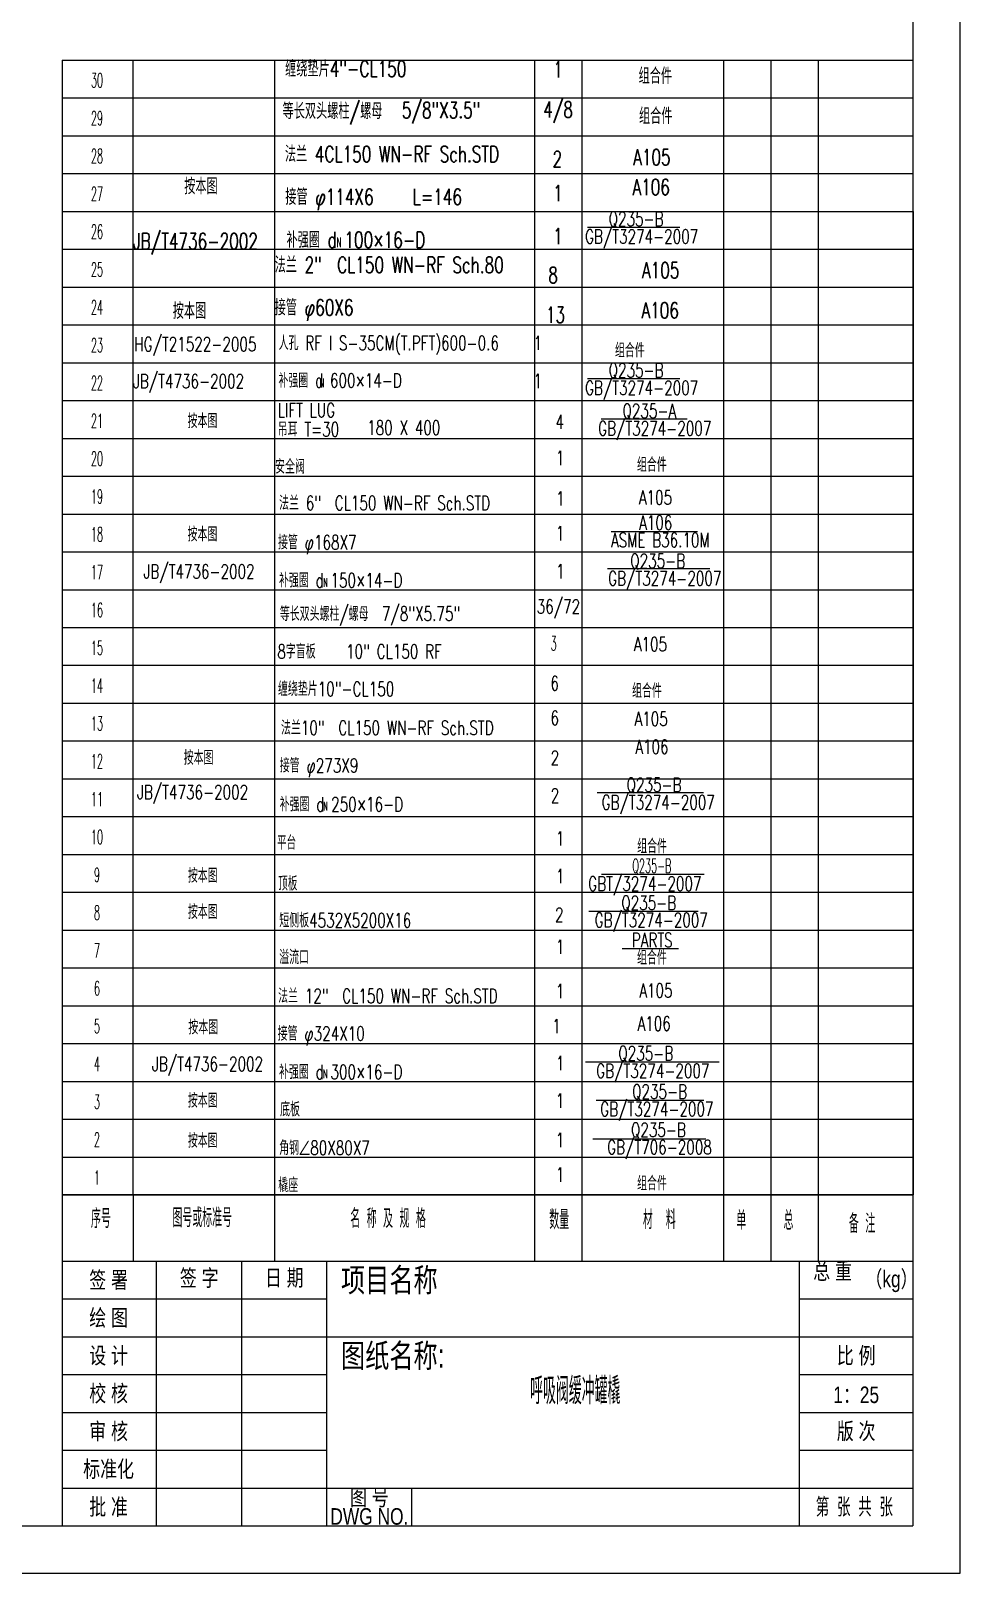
# Model space of a CAD drawing. Header units: millimetres. Extents: x -19109 to 7803, y 10081 to 29089.
# Drawn here: x 1512 to 7803, y 10081 to 20521 of the extents above; entities that cross this region are included whole.
import ezdxf
from ezdxf.enums import TextEntityAlignment as Align

# ---------------------------------------------------------------- set-up
doc = ezdxf.new("R2010")
doc.units = ezdxf.units.MM
for name, color, linetype in [('08文字层', 1, 'Continuous'), ('09图框与明细表层', 4, 'Continuous'), ('2细线层', 4, 'Continuous'), ('DATA', 4, 'Continuous'), ('DIM', 4, 'Continuous')]:
    doc.layers.add(name, color=color, linetype=linetype)
doc.styles.add('JEREH', font='romans.shx', dxfattribs={"width": 0.7, "bigfont": 'hztxt.shx'})
doc.styles.get("Standard").update_dxf_attribs({"font": 'arial.ttf'})
doc.styles.add('残雪', font='romans.shx', dxfattribs={"width": 0.5, "bigfont": 'hztxt.shx'})

msp = doc.modelspace()

# ---------------------------------------------------------------- linework, layer by layer
at = {"color": 0}
for p, q in [((1723.4, 20324), (1723.4, 12641.3)), ((7485.4, 19299.6), (7485.4, 12641.3)), ((1723.4, 12641.3), (1723.4, 10401.3)), ((7485.4, 12641.3), (1723.4, 12641.3))]:
    msp.add_line(p, q, dxfattribs=at)
at = {"color": 4, "ltscale": 10}
for p, q in [((1723.4, 20324), (7485.4, 20324)), ((2203.3, 12641.3), (2203.5, 20324)), ((3162.5, 12897.4), (3162.5, 20324)), ((4923.1, 12897.4), (4923.1, 20324)), ((5243.3, 12897.4), (5243.3, 20324)), ((6203.6, 12897.4), (6203.6, 20324)), ((6523.7, 12641.3), (6523.7, 20324)), ((6843.8, 12897.4), (6843.8, 20324)), ((1723.4, 20067.9), (7485.4, 20067.9)), ((1723.4, 19811.8), (7485.4, 19811.8)), ((1723.4, 19555.7), (7485.4, 19555.7)), ((1723.4, 19299.6), (7485.4, 19299.6)), ((1723.4, 19043.5), (7485.4, 19043.5)), ((1723.4, 18787.5), (7485.4, 18787.5)), ((1723.4, 18531.4), (7485.4, 18531.4)), ((1723.4, 18275.3), (7485.4, 18275.3)), ((1723.4, 18019.2), (7485.4, 18019.2)), ((1723.4, 17763.1), (7485.4, 17763.1)), ((1723.4, 17507), (7485.4, 17507)), ((1723.4, 17250.9), (7485.4, 17250.9)), ((1723.4, 16994.8), (7485.4, 16994.8)), ((1723.4, 16738.7), (7485.4, 16738.7)), ((1723.4, 16482.7), (7485.4, 16482.7)), ((1723.4, 16226.6), (7485.4, 16226.6)), ((1723.4, 15970.5), (7485.4, 15970.5)), ((1723.4, 15714.4), (7485.4, 15714.4)), ((1723.4, 15458.3), (7485.4, 15458.3)), ((1723.4, 15202.2), (7485.4, 15202.2)), ((1723.4, 14946.1), (7485.4, 14946.1)), ((1723.4, 14690), (7485.4, 14690)), ((1723.4, 14433.9), (7485.4, 14433.9)), ((1723.4, 14177.9), (7485.4, 14177.9)), ((1723.4, 13921.8), (7485.4, 13921.8)), ((1723.4, 13665.7), (7485.4, 13665.7)), ((1723.4, 13409.6), (7485.4, 13409.6)), ((1723.4, 13153.5), (7485.4, 13153.5)), ((1723.4, 12897.4), (7485.4, 12897.4)), ((3162.5, 12641.3), (3162.5, 12897.4)), ((4923.1, 12641.3), (4923.1, 12897.4)), ((5243.3, 12641.3), (5243.3, 12897.4)), ((6203.6, 12641.3), (6203.6, 12897.4)), ((6843.8, 12641.3), (6843.8, 12897.4))]:
    msp.add_line(p, q, dxfattribs=at)
at = {"layer": '09图框与明细表层'}
for p, q in [((7803.4, 10081.3), (7803.4, 29089.3)), ((1723.4, 12193.3), (3515.4, 12193.3)), ((2363.4, 10401.3), (2363.4, 12193.3)), ((2939.4, 10401.3), (2939.4, 12193.3)), ((3515.4, 10401.3), (3515.4, 12193.3)), ((3515.4, 12193.3), (6715.4, 12193.3)), ((6715.4, 10401.3), (6715.4, 12193.3)), ((6715.4, 12193.3), (7483.4, 12193.3)), ((1723.4, 11937.3), (3515.4, 11937.3)), ((6715.4, 11937.3), (7483.4, 11937.3)), ((1723.4, 11681.3), (3515.4, 11681.3)), ((3515.4, 11681.3), (6715.4, 11681.3)), ((6715.4, 11681.3), (7483.4, 11681.3)), ((1723.4, 11425.3), (3515.4, 11425.3)), ((6715.4, 11425.3), (7483.4, 11425.3)), ((1723.4, 11169.3), (3515.4, 11169.3)), ((6715.4, 11169.3), (7483.4, 11169.3)), ((1723.4, 10913.3), (3515.4, 10913.3)), ((6715.4, 10913.3), (7483.4, 10913.3)), ((1723.4, 10657.3), (3515.4, 10657.3)), ((3515.4, 10657.3), (7483.4, 10657.3)), ((4091.4, 10401.3), (4091.4, 10657.3)), ((-19108.6, 10081.3), (7803.4, 10081.3))]:
    msp.add_line(p, q, dxfattribs=at)
at = {"layer": '09图框与明细表层', "color": 7}
for p, q in [((7485.2, 10401.3), (7485.2, 28769.3)), ((1723.4, 12193.3), (7483.4, 12193.3)), ((-18308.6, 10401.3), (7483.4, 10401.3)), ((-4036.6, 10401.3), (1723.4, 10401.3))]:
    msp.add_line(p, q, dxfattribs=at)
at = {"layer": '2细线层', "color": 4, "ltscale": 80}
for p, q in [((5280.7, 19192.7), (5904.6, 19192.7)), ((5280.7, 18168.4), (5904.6, 18168.4)), ((5266.9, 13542.9), (6171.9, 13542.9)), ((5317.3, 13022.2), (6082.3, 13022.2))]:
    msp.add_line(p, q, dxfattribs=at)
at = {"layer": '2细线层', "ltscale": 80}
for p, q in [((5372.4, 17895.5), (5956, 17895.5)), ((5441.3, 17132.8), (6024.9, 17132.8)), ((5415.6, 16880.9), (6109.4, 16880.9)), ((5345.2, 15364.8), (6065.5, 15364.8)), ((5375.6, 14812.7), (6069.3, 14812.7)), ((5288.8, 14563.2), (6030, 14563.2)), ((5515.4, 14309.3), (5897.1, 14309.3)), ((5338.1, 13283.9), (6068.2, 13283.9)), ((-4035.1, 10401.3), (1723.5, 10401.3))]:
    msp.add_line(p, q, dxfattribs=at)
at = {"layer": 'DATA'}
for p, q in [((1723.4, 12641.3), (7483.3, 12641.3)), ((1723.4, 12641.3), (7483.4, 12641.3)), ((1723.4, 12641.3), (7483.4, 12641.3)), ((1723.4, 12641.3), (7483.4, 12641.3)), ((1723.4, 12641.3), (7483.4, 12641.3)), ((2203.3, 12641.3), (2203.3, 12193.3)), ((3162, 12641.3), (3162, 12193.3)), ((4922, 12641.3), (4922, 12193.3)), ((5242, 12641.3), (5242, 12193.3)), ((6202, 12641.3), (6202, 12193.3)), ((6522, 12641.3), (6522, 12193.3)), ((6842, 12641.3), (6842, 12193.3))]:
    msp.add_line(p, q, dxfattribs=at)

# ---------------------------------------------------------------- texts
at = {"layer": '08文字层'}
for s, height, width, p in [('呼吸阀缓冲罐橇', 160, 0.4, (5197.5, 11325)), ('1：25', 112, 0.75, (7099.4, 11288.7))]:
    msp.add_text(s, height=height, dxfattribs=dict(at, width=width)).set_placement(p, align=Align.MIDDLE)
at = {"layer": '09图框与明细表层'}
for s, width, p in [('签 署', 0.75, (2037.9, 12068.5)), ('签 字', 0.75, (2651.4, 12082.4)), ('日 期', 0.75, (3227.4, 12082.4)), ('总 重', 0.75, (6939.4, 12129.3)), ('（kg）', 0.75, (7338.6, 12065.3)), ('绘 图', 0.75, (2037.9, 11812.5)), ('设 计', 0.75, (2037.9, 11556.5)), ('比 例', 0.75, (7099.4, 11556.7)), ('校 核', 0.75, (2037.9, 11300.5)), ('审 核', 0.75, (2037.9, 11044.5)), ('版 次', 0.75, (7099.4, 11044.7)), ('标准化', 0.75, (2037.9, 10788.5)), ('图 号', 0.75, (3803.4, 10593.3)), ('批 准', 0.75, (2037.9, 10532.5)), ('第  张  共  张', 0.6, (7087.1, 10534.5)), ('DWG NO.', 0.75, (3803.4, 10465.3))]:
    msp.add_text(s, height=112, dxfattribs=dict(at, width=width)).set_placement(p, align=Align.MIDDLE)
at = {"layer": '09图框与明细表层', "color": 7, "width": 0.75}
for s, p in [('项目名称', (3611.4, 12065.3)), ('图纸名称:', (3611.4, 11553.3))]:
    msp.add_text(s, height=160, dxfattribs=at).set_placement(p, align=Align.MIDDLE_LEFT)
at = {"layer": '2细线层', "ltscale": 80}
for s, height, style, width, p in [('缠绕垫片4"-CL150 ', 108, 'JEREH', 0.7, (3233.2, 20210.6)), ('1', 108, 'JEREH', 0.7, (5048.8, 20206.4)), ('等长双头螺柱/螺母', 108, 'JEREH', 0.7, (3215.9, 19924.3)), ('5/8"X3.5"', 108, 'JEREH', 0.7, (4023.7, 19930.8)), ('4/8', 108, 'JEREH', 0.7, (4980.7, 19934.3)), ('组合件', 108, 'JEREH', 0.7, (5629.1, 19891.1)), ('法兰 4CL150 WN-RF Sch.STD', 108, 'JEREH', 0.7, (3231.5, 19633.3)), ('2', 108, 'JEREH', 0.7, (5043.4, 19599.3)), ('A105', 108, 'JEREH', 0.7, (5590.1, 19611.9)), ('1', 108, 'JEREH', 0.7, (5047.3, 19368.6)), ('A106', 108, 'JEREH', 0.7, (5585.3, 19410)), ('1', 108, 'JEREH', 0.7, (5047.3, 19077.1)), ('法兰 2"  CL150 WN-RF Sch.80', 108, 'JEREH', 0.7, (3162.2, 18883.1)), ('8', 108, 'JEREH', 0.7, (5014.9, 18814.3)), ('A105', 108, 'JEREH', 0.7, (5650, 18846.9)), ('13', 108, 'JEREH', 0.7, (4998.5, 18545.1)), ('A106', 108, 'JEREH', 0.7, (5646.4, 18575.6)), ('Q235-A', 96.03, 'JEREH', 0.7, (5517.4, 17900.6)), ('180 X 400', 96.03, 'JEREH', 0.7, (3788.5, 17787.4)), ('4', 96, 'JEREH', 0.7, (5063, 17826.7)), ('GB/T3274-2007', 96.033, 'JEREH', 0.7, (5352.3, 17782.5)), ('1', 96, 'JEREH', 0.7, (5065.9, 17582.2)), ('组合件', 96.03, 'JEREH', 0.7, (5615.1, 17536.6)), ('法兰 6"  CL150 WN-RF Sch.STD', 96.033, 'JEREH', 0.7, (3192.4, 17277.1)), ('1', 96, 'JEREH', 0.7, (5067.5, 17307.4)), ('A105', 96.03, 'JEREH', 0.7, (5628.3, 17314.7)), ('A106', 96.03, 'JEREH', 0.7, (5630, 17144.1)), ('1', 96, 'JEREH', 0.7, (5066.5, 17071.8)), ('ASME B36.10M', 96.033, 'JEREH', 0.7, (5439.2, 17026.8)), ('Q235-B', 96.03, 'JEREH', 0.7, (5569.9, 16885.3)), ('1', 96, 'JEREH', 0.7, (5067.2, 16814.6)), ('GB/T3274-2007', 96.033, 'JEREH', 0.7, (5420.2, 16767.2)), ('缠绕垫片10"-CL150 ', 96.033, 'JEREH', 0.7, (3184.7, 16018.7)), ('6', 96, 'JEREH', 0.7, (5029.2, 16057.2)), ('组合件', 96.03, 'JEREH', 0.7, (5582, 16006.4)), ('6', 96, 'JEREH', 0.7, (5029.9, 15822.5)), ('A105', 96.03, 'JEREH', 0.7, (5598.8, 15816.7)), ('A106', 96.03, 'JEREH', 0.7, (5604.3, 15626.4)), ('2', 96, 'JEREH', 0.7, (5030.9, 15552.3)), ('Q235-B', 96.03, 'JEREH', 0.7, (5545, 15369.2)), ('2', 96, 'JEREH', 0.7, (5031.7, 15296.4)), ('GB/T3274-2007', 96.033, 'JEREH', 0.7, (5376.3, 15251.1)), ('平台', 96.03, '残雪', 0.5, (3178.2, 14978.1)), ('1', 96, 'JEREH', 0.7, (5066.6, 15006.4)), ('组合件', 96.03, 'JEREH', 0.7, (5616.7, 14954.1)), ('1', 96, 'JEREH', 0.7, (5066.7, 14751.9)), ('Q235-B', 96.03, '残雪', 0.5, (5583.6, 14821.6)), ('GBT/3274-2007', 96.033, 'JEREH', 0.7, (5285.6, 14700.4)), ('Q235-B', 96.03, 'JEREH', 0.7, (5509.4, 14571)), ('2', 96, 'JEREH', 0.7, (5060.3, 14489.5)), ('GB/T3274-2007', 96.033, 'JEREH', 0.7, (5328.8, 14454.1)), ('PARTS', 96.03, 'JEREH', 0.7, (5580, 14318.9)), ('1', 96, 'JEREH', 0.7, (5066.1, 14273.2)), ('组合件', 96.03, 'JEREH', 0.7, (5615.4, 14200.2)), ('法兰 12"  CL150 WN-RF Sch.STD', 96.033, 'JEREH', 0.7, (3185.9, 13940.7)), ('1', 96, 'JEREH', 0.7, (5065.2, 13973.5)), ('A105', 96.03, 'JEREH', 0.7, (5631.2, 13977.4)), ('1', 96, 'JEREH', 0.7, (5041.4, 13736)), ('A106', 96.03, 'JEREH', 0.7, (5619.3, 13753.5)), ('1', 96, 'JEREH', 0.7, (5066.8, 13486.1)), ('Q235-B', 96.03, 'JEREH', 0.7, (5489.2, 13551.7)), ('GB/T3274-2007', 96.033, 'JEREH', 0.7, (5339.5, 13433.6)), ('Q235-B', 96.03, 'JEREH', 0.7, (5582.4, 13292.9)), ('1', 96, 'JEREH', 0.7, (5065.4, 13231.7)), ('GB/T3274-2007', 96.033, 'JEREH', 0.7, (5366.9, 13174.8)), ('1', 96, 'JEREH', 0.7, (5065.3, 12965.3)), ('Q235-B', 96.03, 'JEREH', 0.7, (5574.8, 13034.6)), ('GB/T706-2008', 96.033, 'JEREH', 0.7, (5413.2, 12916.5)), ('1', 96, 'JEREH', 0.7, (5066, 12730.7)), ('序号', 128, '残雪', 0.5, (1919, 12417.6)), ('图号或标准号', 128, '残雪', 0.5, (2470.2, 12423.3)), ('名 称 及 规 格', 128, '残雪', 0.5, (3674, 12417.9)), ('数量', 128, '残雪', 0.5, (5021.6, 12410)), ('材  料', 128, '残雪', 0.5, (5655.9, 12410.5)), ('单', 128, '残雪', 0.5, (6287.8, 12405.3)), ('总', 128, '残雪', 0.5, (6607.8, 12405.2)), ('备 注', 128, '残雪', 0.5, (7050, 12383.3))]:
    msp.add_text(s, height=height, dxfattribs=dict(at, style=style, width=width)).set_placement(p)
at = {"layer": '2细线层', "color": 4, "ltscale": 80}
for s, height, style, width, p in [('组合件', 108, 'JEREH', 0.7, (5626.2, 20162.3)), ('按本图', 108, 'JEREH', 0.7, (2549.9, 19415.4)), ('接管 φ114X6    L=146', 108, 'JEREH', 0.7, (3234.2, 19343.6)), ('Q235-B', 96.03, 'JEREH', 0.7, (5423.7, 19199.9)), ('JB/T4736-2002', 108, 'JEREH', 0.7, (2203.4, 19043.5)), ('补强圈 d 100×16-D', 108, 'JEREH', 0.7, (3242.7, 19052.6)), ('GB/T3274-2007', 96.033, 'JEREH', 0.7, (5263.6, 19080.9)), ('按本图', 108, 'JEREH', 0.7, (2472.3, 18571.9)), ('接管 φ60X6', 108, 'JEREH', 0.7, (3162.5, 18594.8)), ('HG/T21522-2005', 96.033, 'JEREH', 0.7, (2211.9, 18352.8)), ('人孔 RF I S-35CM(T.PFT)600-0.6', 96.033, 'JEREH', 0.7, (3189.3, 18360.4)), ('1', 96, 'JEREH', 0.7, (4915.7, 18361.9)), ('组合件', 96.03, 'JEREH', 0.7, (5466.2, 18310.8)), ('Q235-B', 96.03, 'JEREH', 0.7, (5423.7, 18175.6)), ('JB/T4736-2002', 96.033, 'JEREH', 0.7, (2203.4, 18102.5)), ('补强圈 d 600×14-D', 96.033, 'JEREH', 0.7, (3188.1, 18106.5)), ('1', 96, 'JEREH', 0.7, (4914.6, 18103)), ('GB/T3274-2007', 96.033, 'JEREH', 0.7, (5263.6, 18056.6)), ('LIFT LUG', 96.03, 'JEREH', 0.7, (3182.8, 17905.3)), ('按本图', 96.03, 'JEREH', 0.7, (2572.7, 17832.8)), ('吊耳 T=30', 96.03, 'JEREH', 0.7, (3182.5, 17776)), ('安全阀', 96.03, 'JEREH', 0.7, (3165.5, 17523.5)), ('按本图', 96.03, 'JEREH', 0.7, (2572.8, 17065.8)), ('接管 φ168X7 ', 96.03, 'JEREH', 0.7, (3184.8, 17011.3)), ('JB/T4736-2002', 96.033, 'JEREH', 0.7, (2274.5, 16813.9)), ('补强圈 d 150×14-D', 96.033, 'JEREH', 0.7, (3191.6, 16753.7)), ('等长双头螺柱/螺母', 96.03, 'JEREH', 0.7, (3197.3, 16526.6)), ('7/8"X5.75"', 96.03, 'JEREH', 0.7, (3888.4, 16528.2)), ('36/72', 96.03, 'JEREH', 0.7, (4936.5, 16576.4)), ('3', 96, '残雪', 0.5, (5030.4, 16326.9)), ('A105', 96.03, 'JEREH', 0.7, (5594.2, 16322)), ('8字盲板    10" CL150 RF', 96.033, 'JEREH', 0.7, (3180.7, 16272.5)), ('法兰10"  CL150 WN-RF Sch.STD', 96.033, 'JEREH', 0.7, (3205.3, 15755.6)), ('按本图', 96.03, 'JEREH', 0.7, (2546.7, 15553.2)), ('接管 φ273X9', 96.03, 'JEREH', 0.7, (3197.2, 15500.8)), ('JB/T4736-2002', 96.033, 'JEREH', 0.7, (2230.8, 15320.1)), ('补强圈 d 250×16-D', 96.033, 'JEREH', 0.7, (3196.2, 15237.7)), ('按本图', 96.03, 'JEREH', 0.7, (2574.6, 14755.2)), ('顶板', 96.03, '残雪', 0.5, (3186.9, 14701.9)), ('按本图', 96.03, 'JEREH', 0.7, (2574.5, 14509.9)), ('短侧板4532X5200X16', 96.033, 'JEREH', 0.7, (3193.9, 14452)), ('溢流口', 96.03, 'JEREH', 0.7, (3193.4, 14203.3)), ('按本图', 96.03, 'JEREH', 0.7, (2577.9, 13728.7)), ('接管 φ324X10', 96.03, 'JEREH', 0.7, (3182.8, 13686)), ('JB/T4736-2002', 96.033, 'JEREH', 0.7, (2331.9, 13480.3)), ('补强圈 d 300×16-D', 96.033, 'JEREH', 0.7, (3191.6, 13426.1)), ('按本图', 96.03, 'JEREH', 0.7, (2574.5, 13232.4)), ('底板', 96.03, 'JEREH', 0.7, (3199.2, 13172.9)), ('按本图', 96.03, 'JEREH', 0.7, (2574.3, 12961.1)), ('角钢∠80X80X7', 96.03, 'JEREH', 0.7, (3192.7, 12912))]:
    msp.add_text(s, height=height, dxfattribs=dict(at, style=style, width=width)).set_placement(p)
at = {"layer": 'DATA'}
for s, height, style, width, p in [('N', 66, '残雪', 0.5, (3582.5, 19057.1)), ('N', 58.7, '残雪', 0.5, (3467.1, 18110.1)), ('N', 58.7, '残雪', 0.5, (3491.2, 16757.3)), ('N', 58.7, '残雪', 0.5, (3491.5, 15242.9)), ('N', 58.7, '残雪', 0.5, (3490.6, 13430.9)), ('组合件', 96.03, 'JEREH', 0.7, (5616.3, 12672.2))]:
    msp.add_text(s, height=height, dxfattribs=dict(at, style=style, width=width)).set_placement(p)
at = {"layer": 'DATA', "color": 4, "style": 'JEREH', "width": 0.7}
msp.add_text('橇座', height=96.03, dxfattribs=at).set_placement((3186.9, 12660.4))
at = {"layer": 'DIM', "ltscale": 80, "style": '残雪', "width": 0.5}
for s, height, p in [('30', 96.03, (1959.7, 20186.4)), ('29', 96.03, (1959.7, 19930.3)), ('28', 96.03, (1959.7, 19674.2)), ('27', 96.03, (1959.7, 19418.1)), ('26', 96.03, (1959.7, 19162.1)), ('25', 96.03, (1959.7, 18906)), ('24', 96.03, (1959.7, 18649.9)), ('23', 96.03, (1959.7, 18393.8)), ('22', 96.03, (1959.7, 18137.7)), ('21', 96.03, (1959.7, 17881.6)), ('20', 96.03, (1959.7, 17625.5)), ('19', 96.03, (1959.7, 17369.4)), ('18', 96.03, (1959.7, 17113.3)), ('17', 96.03, (1959.7, 16857.3)), ('16', 96.03, (1959.7, 16601.2)), ('15', 96.03, (1959.7, 16345.1)), ('14', 96.03, (1959.7, 16089)), ('13', 96.03, (1959.7, 15832.9)), ('12', 96.03, (1959.7, 15576.8)), ('11', 96.03, (1959.7, 15320.7)), ('10', 96.03, (1959.7, 15064.6)), ('9', 96, (1959.7, 14808.5)), ('8', 96, (1959.7, 14552.5)), ('7', 96, (1959.7, 14296.4)), ('6', 96, (1959.7, 14040.3)), ('5', 96, (1959.7, 13784.2)), ('4', 96, (1959.7, 13528.1)), ('3', 96, (1959.7, 13272)), ('2', 96, (1959.7, 13015.9)), ('1', 96, (1959.7, 12759.8))]:
    msp.add_text(s, height=height, dxfattribs=at).set_placement(p, align=Align.MIDDLE_CENTER)

doc.saveas('drawing.dxf')
